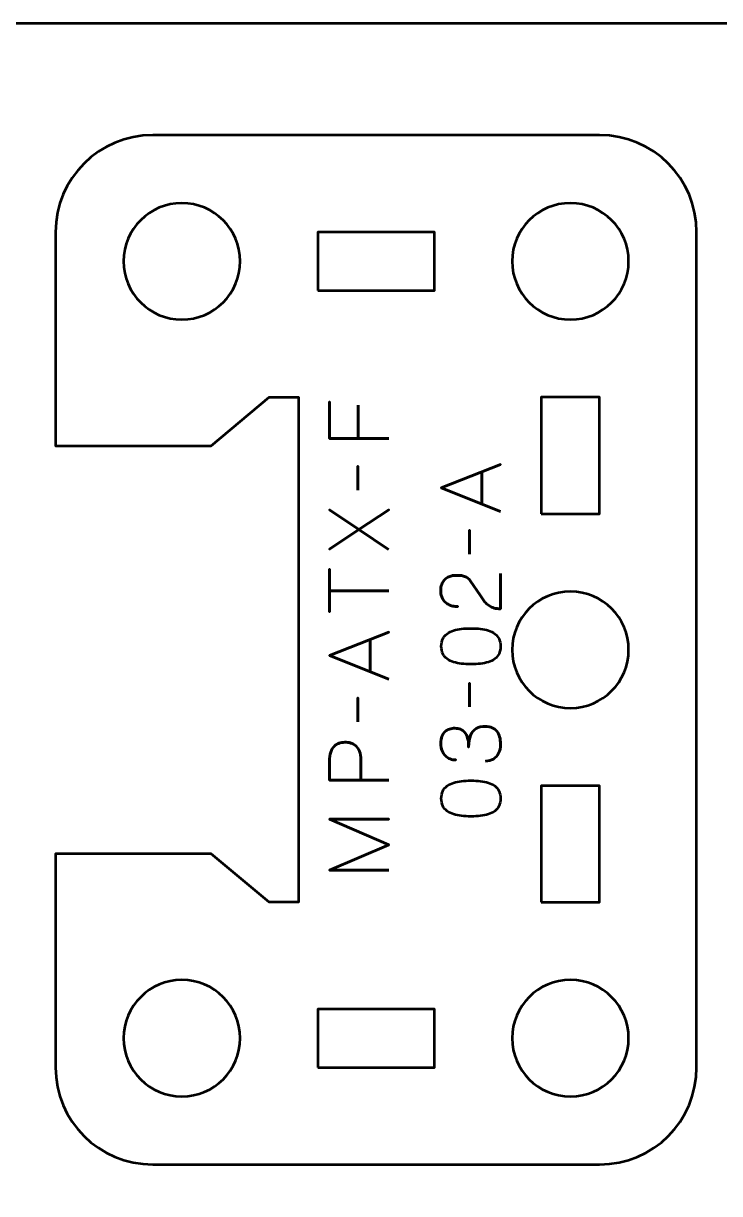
# Model space of a CAD drawing. Header units: centimetres. Extents: x -21 to 0, y -29.7 to 0.
# Drawn here: x -8.24 to -4.66, y -6.02 to 0 of the extents above; entities that cross this region are included whole.
import ezdxf

# ---------------------------------------------------------------- set-up
doc = ezdxf.new("R2010")
doc.units = ezdxf.units.CM
doc.header["$MEASUREMENT"] = 0
doc.layers.add('Layer 1', color=7, linetype='Continuous')

msp = doc.modelspace()

# ---------------------------------------------------------------- linework, layer by layer
at = {"layer": 'Layer 1', "color": 22, "lineweight": 53}
msp.add_open_spline([(-21, -29.19991), (-21, -29.19991), (-21, -0.49996), (-21, -0.49996), (-21, -0.49996), (-21, -0.22299), (-20.77691, 0), (-20.49991, 0), (-20.49991, 0), (-20.49991, 0), (-0.5001, 0), (-0.5001, 0), (-0.5001, 0), (-0.22296, 0), (0, -0.22299), (0, -0.49996), (0, -0.49996), (0, -0.49996), (0, -29.19991), (0, -29.19991), (0, -29.19991), (0, -29.47691), (-0.22296, -29.7), (-0.5001, -29.7), (-0.5001, -29.7), (-0.5001, -29.7), (-20.49991, -29.7), (-20.49991, -29.7), (-20.49991, -29.7), (-20.77691, -29.7), (-21, -29.47691), (-21, -29.19991)], degree=3, knots=[0, 0, 0, 0, 0.125, 0.125, 0.125, 0.125, 0.25, 0.25, 0.25, 0.25, 0.375, 0.375, 0.375, 0.375, 0.5, 0.5, 0.5, 0.5, 0.625, 0.625, 0.625, 0.625, 0.75, 0.75, 0.75, 0.75, 0.875, 0.875, 0.875, 0.875, 1, 1, 1, 1], dxfattribs=at)
at = {"layer": 'Layer 1', "color": 114, "lineweight": 53}
msp.add_open_spline([(-8.075, -5.37491), (-8.075, -5.37491), (-8.07501, -4.27497), (-8.07501, -4.27497), (-8.07501, -4.27497), (-8.07501, -4.27497), (-7.27501, -4.27498), (-7.27501, -4.27498), (-7.27501, -4.27498), (-7.27501, -4.27498), (-6.975, -4.52498), (-6.975, -4.52498), (-6.975, -4.52498), (-6.975, -4.52498), (-6.825, -4.52498), (-6.825, -4.52498), (-6.825, -4.52498), (-6.825, -4.52498), (-6.825, -4.27497), (-6.825, -4.27497), (-6.825, -4.27497), (-6.825, -4.27497), (-6.825, -2.17498), (-6.825, -2.17498), (-6.825, -2.17498), (-6.825, -2.17498), (-6.825, -1.92498), (-6.825, -1.92498), (-6.825, -1.92498), (-6.825, -1.92498), (-6.975, -1.92498), (-6.975, -1.92498), (-6.975, -1.92498), (-6.975, -1.92498), (-7.275, -2.17498), (-7.275, -2.17498), (-7.275, -2.17498), (-7.275, -2.17498), (-8.075, -2.17498), (-8.075, -2.17498), (-8.075, -2.17498), (-8.075, -2.17498), (-8.075, -1.07505), (-8.075, -1.07505), (-8.075, -1.07505), (-8.075, -0.79792), (-7.8519, -0.57496), (-7.5749, -0.57496), (-7.5749, -0.57496), (-7.5749, -0.57496), (-5.27498, -0.57496), (-5.27498, -0.57496), (-5.27498, -0.57496), (-4.99797, -0.57496), (-4.77502, -0.79792), (-4.77502, -1.07505), (-4.77502, -1.07505), (-4.77502, -1.07505), (-4.77502, -5.37491), (-4.77502, -5.37491), (-4.77502, -5.37491), (-4.77502, -5.65191), (-4.99797, -5.875), (-5.27498, -5.875), (-5.27498, -5.875), (-5.27498, -5.875), (-7.5749, -5.875), (-7.5749, -5.875), (-7.5749, -5.875), (-7.8519, -5.875), (-8.075, -5.65191), (-8.075, -5.37491)], degree=3, knots=[0, 0, 0, 0, 0.0555556, 0.0555556, 0.0555556, 0.0555556, 0.1111111, 0.1111111, 0.1111111, 0.1111111, 0.1666667, 0.1666667, 0.1666667, 0.1666667, 0.2222222, 0.2222222, 0.2222222, 0.2222222, 0.2777778, 0.2777778, 0.2777778, 0.2777778, 0.3333333, 0.3333333, 0.3333333, 0.3333333, 0.3888889, 0.3888889, 0.3888889, 0.3888889, 0.4444444, 0.4444444, 0.4444444, 0.4444444, 0.5, 0.5, 0.5, 0.5, 0.5555556, 0.5555556, 0.5555556, 0.5555556, 0.6111111, 0.6111111, 0.6111111, 0.6111111, 0.6666667, 0.6666667, 0.6666667, 0.6666667, 0.7222222, 0.7222222, 0.7222222, 0.7222222, 0.7777778, 0.7777778, 0.7777778, 0.7777778, 0.8333333, 0.8333333, 0.8333333, 0.8333333, 0.8888889, 0.8888889, 0.8888889, 0.8888889, 0.9444444, 0.9444444, 0.9444444, 0.9444444, 1, 1, 1, 1], dxfattribs=at)
at = {"layer": 'Layer 1', "lineweight": 53}
for points in [[(-7.42497, -0.92499), (-7.2592, -0.92499), (-7.12497, -1.05931), (-7.12497, -1.22498), (-7.12497, -1.22498), (-7.12497, -1.39061), (-7.2592, -1.52498), (-7.42497, -1.52498), (-7.42497, -1.52498), (-7.59063, -1.52498), (-7.72497, -1.39061), (-7.72497, -1.22498), (-7.72497, -1.22498), (-7.72497, -1.05931), (-7.59063, -0.92499), (-7.42497, -0.92499)], [(-5.42491, -0.92499), (-5.25928, -0.92499), (-5.1249, -1.05931), (-5.1249, -1.22498), (-5.1249, -1.22498), (-5.1249, -1.39061), (-5.25928, -1.52498), (-5.42491, -1.52498), (-5.42491, -1.52498), (-5.59068, -1.52498), (-5.72491, -1.39061), (-5.72491, -1.22498), (-5.72491, -1.22498), (-5.72491, -1.05931), (-5.59068, -0.92499), (-5.42491, -0.92499)], [(-6.72495, -1.37505), (-6.72495, -1.37505), (-6.72495, -1.07505), (-6.72495, -1.07505), (-6.72495, -1.07505), (-6.72495, -1.07505), (-6.12496, -1.07505), (-6.12496, -1.07505), (-6.12496, -1.07505), (-6.12496, -1.07505), (-6.12496, -1.37505), (-6.12496, -1.37505), (-6.12496, -1.37505), (-6.12496, -1.37505), (-6.72495, -1.37505), (-6.72495, -1.37505)], [(-5.57498, -2.525), (-5.57498, -2.525), (-5.57498, -1.925), (-5.57498, -1.925), (-5.57498, -1.925), (-5.57498, -1.925), (-5.27498, -1.925), (-5.27498, -1.925), (-5.27498, -1.925), (-5.27498, -1.925), (-5.27498, -2.525), (-5.27498, -2.525), (-5.27498, -2.525), (-5.27498, -2.525), (-5.57498, -2.525), (-5.57498, -2.525)], [(-5.42491, -2.92491), (-5.25928, -2.92491), (-5.1249, -3.05928), (-5.1249, -3.22491), (-5.1249, -3.22491), (-5.1249, -3.39068), (-5.25928, -3.52491), (-5.42491, -3.52491), (-5.42491, -3.52491), (-5.59068, -3.52491), (-5.72491, -3.39068), (-5.72491, -3.22491), (-5.72491, -3.22491), (-5.72491, -3.05928), (-5.59068, -2.92491), (-5.42491, -2.92491)], [(-5.57498, -4.52496), (-5.57498, -4.52496), (-5.57498, -3.92496), (-5.57498, -3.92496), (-5.57498, -3.92496), (-5.57498, -3.92496), (-5.27498, -3.92496), (-5.27498, -3.92496), (-5.27498, -3.92496), (-5.27498, -3.92496), (-5.27498, -4.52496), (-5.27498, -4.52496), (-5.27498, -4.52496), (-5.27498, -4.52496), (-5.57498, -4.52496), (-5.57498, -4.52496)], [(-7.42497, -4.92497), (-7.2592, -4.92497), (-7.12497, -5.0592), (-7.12497, -5.22498), (-7.12497, -5.22498), (-7.12497, -5.39064), (-7.2592, -5.52498), (-7.42497, -5.52498), (-7.42497, -5.52498), (-7.59063, -5.52498), (-7.72497, -5.39064), (-7.72497, -5.22498), (-7.72497, -5.22498), (-7.72497, -5.0592), (-7.59063, -4.92497), (-7.42497, -4.92497)], [(-5.42491, -4.92497), (-5.25928, -4.92497), (-5.1249, -5.0592), (-5.1249, -5.22498), (-5.1249, -5.22498), (-5.1249, -5.39064), (-5.25928, -5.52498), (-5.42491, -5.52498), (-5.42491, -5.52498), (-5.59068, -5.52498), (-5.72491, -5.39064), (-5.72491, -5.22498), (-5.72491, -5.22498), (-5.72491, -5.0592), (-5.59068, -4.92497), (-5.42491, -4.92497)], [(-6.72495, -5.37491), (-6.72495, -5.37491), (-6.72495, -5.0749), (-6.72495, -5.0749), (-6.72495, -5.0749), (-6.72495, -5.0749), (-6.12496, -5.0749), (-6.12496, -5.0749), (-6.12496, -5.0749), (-6.12496, -5.0749), (-6.12496, -5.37491), (-6.12496, -5.37491), (-6.12496, -5.37491), (-6.12496, -5.37491), (-6.72495, -5.37491), (-6.72495, -5.37491)]]:
    msp.add_open_spline(points, degree=3, knots=[0, 0, 0, 0, 0.25, 0.25, 0.25, 0.25, 0.5, 0.5, 0.5, 0.5, 0.75, 0.75, 0.75, 0.75, 1, 1, 1, 1], dxfattribs=at)
at = {"layer": 'Layer 1', "color": 30, "lineweight": 53}
for points, knots in [([(-6.35995, -2.13681), (-6.35995, -2.13681), (-6.66517, -2.13681), (-6.66517, -2.13681), (-6.66517, -2.13681), (-6.66517, -2.13681), (-6.66517, -1.94758), (-6.66517, -1.94758), (-6.66517, -1.94758), (-6.66517, -1.94758), (-6.66517, -2.13681), (-6.66517, -2.13681), (-6.66517, -2.13681), (-6.66517, -2.13681), (-6.35995, -2.13681), (-6.35995, -2.13681)], [0, 0, 0, 0, 0.25, 0.25, 0.25, 0.25, 0.5, 0.5, 0.5, 0.5, 0.75, 0.75, 0.75, 0.75, 1, 1, 1, 1]), ([(-6.51701, -1.96494), (-6.51701, -1.96494), (-6.51701, -2.13681), (-6.51701, -2.13681), (-6.51701, -2.13681), (-6.51701, -2.13681), (-6.51701, -1.96494), (-6.51701, -1.96494)], [0, 0, 0, 0, 0.5, 0.5, 0.5, 0.5, 1, 1, 1, 1]), ([(-6.51955, -2.40266), (-6.51955, -2.40266), (-6.51955, -2.27947), (-6.51955, -2.27947), (-6.51955, -2.27947), (-6.51955, -2.27947), (-6.51955, -2.40266), (-6.51955, -2.40266)], [0, 0, 0, 0, 0.5, 0.5, 0.5, 0.5, 1, 1, 1, 1]), ([(-5.78464, -2.51293), (-5.78464, -2.51293), (-6.08986, -2.39186), (-6.08986, -2.39186), (-6.08986, -2.39186), (-6.08986, -2.39186), (-5.78464, -2.27036), (-5.78464, -2.27036), (-5.78464, -2.27036), (-5.78464, -2.27036), (-6.08986, -2.39186), (-6.08986, -2.39186), (-6.08986, -2.39186), (-6.08986, -2.39186), (-5.78464, -2.51293), (-5.78464, -2.51293)], [0, 0, 0, 0, 0.25, 0.25, 0.25, 0.25, 0.5, 0.5, 0.5, 0.5, 0.75, 0.75, 0.75, 0.75, 1, 1, 1, 1]), ([(-5.88074, -2.47483), (-5.88074, -2.47483), (-5.88074, -2.30889), (-5.88074, -2.30889), (-5.88074, -2.30889), (-5.88074, -2.30889), (-5.88074, -2.47483), (-5.88074, -2.47483)], [0, 0, 0, 0, 0.5, 0.5, 0.5, 0.5, 1, 1, 1, 1]), ([(-6.36207, -2.7083), (-6.36207, -2.7083), (-6.51362, -2.60585), (-6.51362, -2.60585), (-6.51362, -2.60585), (-6.51362, -2.60585), (-6.66517, -2.70661), (-6.66517, -2.70661), (-6.66517, -2.70661), (-6.66517, -2.70661), (-6.51362, -2.60585), (-6.51362, -2.60585), (-6.51362, -2.60585), (-6.51362, -2.60585), (-6.66517, -2.50383), (-6.66517, -2.50383), (-6.66517, -2.50383), (-6.66517, -2.50383), (-6.51362, -2.60585), (-6.51362, -2.60585), (-6.51362, -2.60585), (-6.51362, -2.60585), (-6.35995, -2.50383), (-6.35995, -2.50383), (-6.35995, -2.50383), (-6.35995, -2.50383), (-6.51362, -2.60585), (-6.51362, -2.60585), (-6.51362, -2.60585), (-6.51362, -2.60585), (-6.36207, -2.7083), (-6.36207, -2.7083)], [0, 0, 0, 0, 0.125, 0.125, 0.125, 0.125, 0.25, 0.25, 0.25, 0.25, 0.375, 0.375, 0.375, 0.375, 0.5, 0.5, 0.5, 0.5, 0.625, 0.625, 0.625, 0.625, 0.75, 0.75, 0.75, 0.75, 0.875, 0.875, 0.875, 0.875, 1, 1, 1, 1]), ([(-5.94424, -2.73306), (-5.94424, -2.73306), (-5.94424, -2.60987), (-5.94424, -2.60987), (-5.94424, -2.60987), (-5.94424, -2.60987), (-5.94424, -2.73306), (-5.94424, -2.73306)], [0, 0, 0, 0, 0.5, 0.5, 0.5, 0.5, 1, 1, 1, 1]), ([(-6.35995, -2.92081), (-6.35995, -2.92081), (-6.66517, -2.92081), (-6.66517, -2.92081), (-6.66517, -2.92081), (-6.66517, -2.92081), (-6.66517, -3.03045), (-6.66517, -3.03045), (-6.66517, -3.03045), (-6.66517, -3.03045), (-6.66517, -2.81032), (-6.66517, -2.81032), (-6.66517, -2.81032), (-6.66517, -2.81032), (-6.66517, -2.92081), (-6.66517, -2.92081), (-6.66517, -2.92081), (-6.66517, -2.92081), (-6.35995, -2.92081), (-6.35995, -2.92081)], [0, 0, 0, 0, 0.2, 0.2, 0.2, 0.2, 0.4, 0.4, 0.4, 0.4, 0.6, 0.6, 0.6, 0.6, 0.8, 0.8, 0.8, 0.8, 1, 1, 1, 1]), ([(-5.78464, -2.83296), (-5.78464, -2.83296), (-5.78464, -3.01457), (-5.78464, -3.01457), (-5.78464, -3.01457), (-5.79692, -3.01422), (-5.80778, -3.01267), (-5.8171, -3.01005), (-5.8171, -3.01005), (-5.82641, -3.00737), (-5.83459, -3.00378), (-5.84165, -2.99933), (-5.84165, -2.99933), (-5.8487, -2.99481), (-5.85498, -2.98966), (-5.86049, -2.98381), (-5.86049, -2.98381), (-5.86606, -2.97795), (-5.87114, -2.97167), (-5.87594, -2.9649), (-5.87594, -2.9649), (-5.88067, -2.95813), (-5.88539, -2.95114), (-5.89005, -2.94387), (-5.89005, -2.94387), (-5.89005, -2.94387), (-5.93831, -2.87148), (-5.93831, -2.87148), (-5.93831, -2.87148), (-5.94353, -2.86408), (-5.94917, -2.85829), (-5.95538, -2.8542), (-5.95538, -2.8542), (-5.96152, -2.85004), (-5.96801, -2.84714), (-5.97479, -2.84538), (-5.97479, -2.84538), (-5.98163, -2.84369), (-5.98854, -2.84263), (-5.99567, -2.84228), (-5.99567, -2.84228), (-6.0028, -2.84192), (-6.00992, -2.84178), (-6.01705, -2.84185), (-6.01705, -2.84185), (-6.0229, -2.84185), (-6.02918, -2.84263), (-6.03596, -2.84418), (-6.03596, -2.84418), (-6.04266, -2.8458), (-6.04936, -2.84834), (-6.05599, -2.85194), (-6.05599, -2.85194), (-6.06263, -2.85554), (-6.06869, -2.86034), (-6.0742, -2.86633), (-6.0742, -2.86633), (-6.07963, -2.87233), (-6.084, -2.87974), (-6.08732, -2.88856), (-6.08732, -2.88856), (-6.09064, -2.89738), (-6.09233, -2.90775), (-6.0924, -2.91974), (-6.0924, -2.91974), (-6.09233, -2.93181), (-6.09064, -2.94246), (-6.08739, -2.95164), (-6.08739, -2.95164), (-6.08415, -2.96081), (-6.07963, -2.96864), (-6.07392, -2.97513), (-6.07392, -2.97513), (-6.0682, -2.98162), (-6.06157, -2.98684), (-6.05416, -2.99093), (-6.05416, -2.99093), (-6.04675, -2.99503), (-6.03885, -2.99799), (-6.03052, -2.99989), (-6.03052, -2.99989), (-6.0222, -3.0018), (-6.01373, -3.00272), (-6.00519, -3.00272), (-6.00519, -3.00272), (-6.01373, -3.00272), (-6.0222, -3.0018), (-6.03052, -2.99989), (-6.03052, -2.99989), (-6.03885, -2.99799), (-6.04675, -2.99503), (-6.05416, -2.99093), (-6.05416, -2.99093), (-6.06157, -2.98684), (-6.0682, -2.98162), (-6.07392, -2.97513), (-6.07392, -2.97513), (-6.07963, -2.96864), (-6.08415, -2.96081), (-6.08739, -2.95164), (-6.08739, -2.95164), (-6.09064, -2.94246), (-6.09233, -2.93181), (-6.0924, -2.91974), (-6.0924, -2.91974), (-6.09233, -2.90775), (-6.09064, -2.89738), (-6.08732, -2.88856), (-6.08732, -2.88856), (-6.084, -2.87974), (-6.07963, -2.87233), (-6.0742, -2.86633), (-6.0742, -2.86633), (-6.06869, -2.86034), (-6.06263, -2.85554), (-6.05599, -2.85194), (-6.05599, -2.85194), (-6.04936, -2.84834), (-6.04266, -2.8458), (-6.03596, -2.84418), (-6.03596, -2.84418), (-6.02918, -2.84263), (-6.0229, -2.84185), (-6.01705, -2.84185), (-6.01705, -2.84185), (-6.00992, -2.84178), (-6.0028, -2.84192), (-5.99567, -2.84228), (-5.99567, -2.84228), (-5.98854, -2.84263), (-5.98163, -2.84369), (-5.97479, -2.84538), (-5.97479, -2.84538), (-5.96801, -2.84714), (-5.96152, -2.85004), (-5.95538, -2.8542), (-5.95538, -2.8542), (-5.94917, -2.85829), (-5.94353, -2.86408), (-5.93831, -2.87148), (-5.93831, -2.87148), (-5.93831, -2.87148), (-5.89005, -2.94387), (-5.89005, -2.94387), (-5.89005, -2.94387), (-5.88539, -2.95114), (-5.88067, -2.95813), (-5.87594, -2.9649), (-5.87594, -2.9649), (-5.87114, -2.97167), (-5.86606, -2.97795), (-5.86049, -2.98381), (-5.86049, -2.98381), (-5.85498, -2.98966), (-5.8487, -2.99481), (-5.84165, -2.99933), (-5.84165, -2.99933), (-5.83459, -3.00378), (-5.82641, -3.00737), (-5.8171, -3.01005), (-5.8171, -3.01005), (-5.80778, -3.01267), (-5.79692, -3.01422), (-5.78464, -3.01457), (-5.78464, -3.01457), (-5.78464, -3.01457), (-5.78464, -2.83296), (-5.78464, -2.83296)], [0, 0, 0, 0, 0.0238095, 0.0238095, 0.0238095, 0.0238095, 0.047619, 0.047619, 0.047619, 0.047619, 0.0714286, 0.0714286, 0.0714286, 0.0714286, 0.0952381, 0.0952381, 0.0952381, 0.0952381, 0.1190476, 0.1190476, 0.1190476, 0.1190476, 0.1428571, 0.1428571, 0.1428571, 0.1428571, 0.1666667, 0.1666667, 0.1666667, 0.1666667, 0.1904762, 0.1904762, 0.1904762, 0.1904762, 0.2142857, 0.2142857, 0.2142857, 0.2142857, 0.2380952, 0.2380952, 0.2380952, 0.2380952, 0.2619048, 0.2619048, 0.2619048, 0.2619048, 0.2857143, 0.2857143, 0.2857143, 0.2857143, 0.3095238, 0.3095238, 0.3095238, 0.3095238, 0.3333333, 0.3333333, 0.3333333, 0.3333333, 0.3571429, 0.3571429, 0.3571429, 0.3571429, 0.3809524, 0.3809524, 0.3809524, 0.3809524, 0.4047619, 0.4047619, 0.4047619, 0.4047619, 0.4285714, 0.4285714, 0.4285714, 0.4285714, 0.452381, 0.452381, 0.452381, 0.452381, 0.4761905, 0.4761905, 0.4761905, 0.4761905, 0.5, 0.5, 0.5, 0.5, 0.5238095, 0.5238095, 0.5238095, 0.5238095, 0.547619, 0.547619, 0.547619, 0.547619, 0.5714286, 0.5714286, 0.5714286, 0.5714286, 0.5952381, 0.5952381, 0.5952381, 0.5952381, 0.6190476, 0.6190476, 0.6190476, 0.6190476, 0.6428571, 0.6428571, 0.6428571, 0.6428571, 0.6666667, 0.6666667, 0.6666667, 0.6666667, 0.6904762, 0.6904762, 0.6904762, 0.6904762, 0.7142857, 0.7142857, 0.7142857, 0.7142857, 0.7380952, 0.7380952, 0.7380952, 0.7380952, 0.7619048, 0.7619048, 0.7619048, 0.7619048, 0.7857143, 0.7857143, 0.7857143, 0.7857143, 0.8095238, 0.8095238, 0.8095238, 0.8095238, 0.8333333, 0.8333333, 0.8333333, 0.8333333, 0.8571429, 0.8571429, 0.8571429, 0.8571429, 0.8809524, 0.8809524, 0.8809524, 0.8809524, 0.9047619, 0.9047619, 0.9047619, 0.9047619, 0.9285714, 0.9285714, 0.9285714, 0.9285714, 0.952381, 0.952381, 0.952381, 0.952381, 0.9761905, 0.9761905, 0.9761905, 0.9761905, 1, 1, 1, 1]), ([(-5.78464, -3.20718), (-5.78471, -3.19237), (-5.78732, -3.1796), (-5.7924, -3.16894), (-5.7924, -3.16894), (-5.79748, -3.15836), (-5.80475, -3.14954), (-5.81399, -3.14249), (-5.81399, -3.14249), (-5.8233, -3.1355), (-5.83431, -3.13), (-5.84701, -3.12591), (-5.84701, -3.12591), (-5.85971, -3.12188), (-5.87361, -3.11899), (-5.88885, -3.11737), (-5.88885, -3.11737), (-5.90409, -3.11567), (-5.92011, -3.11483), (-5.93704, -3.1149), (-5.93704, -3.1149), (-5.9539, -3.11483), (-5.96992, -3.11567), (-5.98509, -3.11737), (-5.98509, -3.11737), (-6.00026, -3.11899), (-6.01423, -3.12188), (-6.02693, -3.12591), (-6.02693, -3.12591), (-6.03956, -3.13), (-6.05056, -3.1355), (-6.05995, -3.14249), (-6.05995, -3.14249), (-6.06926, -3.14954), (-6.07653, -3.15836), (-6.08161, -3.16894), (-6.08161, -3.16894), (-6.08676, -3.1796), (-6.08937, -3.19237), (-6.08944, -3.20718), (-6.08944, -3.20718), (-6.08937, -3.222), (-6.08676, -3.23477), (-6.08161, -3.24543), (-6.08161, -3.24543), (-6.07653, -3.25601), (-6.06926, -3.26483), (-6.05995, -3.27188), (-6.05995, -3.27188), (-6.05056, -3.27887), (-6.03956, -3.28437), (-6.02693, -3.28846), (-6.02693, -3.28846), (-6.01423, -3.29249), (-6.00026, -3.29538), (-5.98509, -3.297), (-5.98509, -3.297), (-5.96992, -3.29869), (-5.9539, -3.29954), (-5.93704, -3.29947), (-5.93704, -3.29947), (-5.92011, -3.29954), (-5.90409, -3.29869), (-5.88885, -3.297), (-5.88885, -3.297), (-5.87361, -3.29538), (-5.85971, -3.29249), (-5.84701, -3.28846), (-5.84701, -3.28846), (-5.83431, -3.28437), (-5.8233, -3.27887), (-5.81399, -3.27188), (-5.81399, -3.27188), (-5.80475, -3.26483), (-5.79748, -3.25601), (-5.7924, -3.24543), (-5.7924, -3.24543), (-5.78732, -3.23477), (-5.78471, -3.222), (-5.78464, -3.20718)], [0, 0, 0, 0, 0.05, 0.05, 0.05, 0.05, 0.1, 0.1, 0.1, 0.1, 0.15, 0.15, 0.15, 0.15, 0.2, 0.2, 0.2, 0.2, 0.25, 0.25, 0.25, 0.25, 0.3, 0.3, 0.3, 0.3, 0.35, 0.35, 0.35, 0.35, 0.4, 0.4, 0.4, 0.4, 0.45, 0.45, 0.45, 0.45, 0.5, 0.5, 0.5, 0.5, 0.55, 0.55, 0.55, 0.55, 0.6, 0.6, 0.6, 0.6, 0.65, 0.65, 0.65, 0.65, 0.7, 0.7, 0.7, 0.7, 0.75, 0.75, 0.75, 0.75, 0.8, 0.8, 0.8, 0.8, 0.85, 0.85, 0.85, 0.85, 0.9, 0.9, 0.9, 0.9, 0.95, 0.95, 0.95, 0.95, 1, 1, 1, 1]), ([(-5.78464, -3.20718), (-5.78471, -3.19237), (-5.78732, -3.1796), (-5.7924, -3.16894), (-5.7924, -3.16894), (-5.79748, -3.15836), (-5.80475, -3.14954), (-5.81399, -3.14249), (-5.81399, -3.14249), (-5.8233, -3.1355), (-5.83431, -3.13), (-5.84701, -3.12591), (-5.84701, -3.12591), (-5.85971, -3.12188), (-5.87361, -3.11899), (-5.88885, -3.11737), (-5.88885, -3.11737), (-5.90409, -3.11567), (-5.92011, -3.11483), (-5.93704, -3.1149), (-5.93704, -3.1149), (-5.9539, -3.11483), (-5.96992, -3.11567), (-5.98509, -3.11737), (-5.98509, -3.11737), (-6.00026, -3.11899), (-6.01423, -3.12188), (-6.02693, -3.12591), (-6.02693, -3.12591), (-6.03956, -3.13), (-6.05056, -3.1355), (-6.05995, -3.14249), (-6.05995, -3.14249), (-6.06926, -3.14954), (-6.07653, -3.15836), (-6.08161, -3.16894), (-6.08161, -3.16894), (-6.08676, -3.1796), (-6.08937, -3.19237), (-6.08944, -3.20718), (-6.08944, -3.20718), (-6.08937, -3.222), (-6.08676, -3.23477), (-6.08161, -3.24543), (-6.08161, -3.24543), (-6.07653, -3.25601), (-6.06926, -3.26483), (-6.05995, -3.27188), (-6.05995, -3.27188), (-6.05056, -3.27887), (-6.03956, -3.28437), (-6.02693, -3.28846), (-6.02693, -3.28846), (-6.01423, -3.29249), (-6.00026, -3.29538), (-5.98509, -3.297), (-5.98509, -3.297), (-5.96992, -3.29869), (-5.9539, -3.29954), (-5.93704, -3.29947), (-5.93704, -3.29947), (-5.92011, -3.29954), (-5.90409, -3.29869), (-5.88885, -3.297), (-5.88885, -3.297), (-5.87361, -3.29538), (-5.85971, -3.29249), (-5.84701, -3.28846), (-5.84701, -3.28846), (-5.83431, -3.28437), (-5.8233, -3.27887), (-5.81399, -3.27188), (-5.81399, -3.27188), (-5.80475, -3.26483), (-5.79748, -3.25601), (-5.7924, -3.24543), (-5.7924, -3.24543), (-5.78732, -3.23477), (-5.78471, -3.222), (-5.78464, -3.20718)], [0, 0, 0, 0, 0.05, 0.05, 0.05, 0.05, 0.1, 0.1, 0.1, 0.1, 0.15, 0.15, 0.15, 0.15, 0.2, 0.2, 0.2, 0.2, 0.25, 0.25, 0.25, 0.25, 0.3, 0.3, 0.3, 0.3, 0.35, 0.35, 0.35, 0.35, 0.4, 0.4, 0.4, 0.4, 0.45, 0.45, 0.45, 0.45, 0.5, 0.5, 0.5, 0.5, 0.55, 0.55, 0.55, 0.55, 0.6, 0.6, 0.6, 0.6, 0.65, 0.65, 0.65, 0.65, 0.7, 0.7, 0.7, 0.7, 0.75, 0.75, 0.75, 0.75, 0.8, 0.8, 0.8, 0.8, 0.85, 0.85, 0.85, 0.85, 0.9, 0.9, 0.9, 0.9, 0.95, 0.95, 0.95, 0.95, 1, 1, 1, 1]), ([(-6.35995, -3.37631), (-6.35995, -3.37631), (-6.66517, -3.25524), (-6.66517, -3.25524), (-6.66517, -3.25524), (-6.66517, -3.25524), (-6.35995, -3.13374), (-6.35995, -3.13374), (-6.35995, -3.13374), (-6.35995, -3.13374), (-6.66517, -3.25524), (-6.66517, -3.25524), (-6.66517, -3.25524), (-6.66517, -3.25524), (-6.35995, -3.37631), (-6.35995, -3.37631)], [0, 0, 0, 0, 0.25, 0.25, 0.25, 0.25, 0.5, 0.5, 0.5, 0.5, 0.75, 0.75, 0.75, 0.75, 1, 1, 1, 1]), ([(-6.45605, -3.33821), (-6.45605, -3.33821), (-6.45605, -3.17227), (-6.45605, -3.17227), (-6.45605, -3.17227), (-6.45605, -3.17227), (-6.45605, -3.33821), (-6.45605, -3.33821)], [0, 0, 0, 0, 0.5, 0.5, 0.5, 0.5, 1, 1, 1, 1]), ([(-5.94424, -3.5196), (-5.94424, -3.5196), (-5.94424, -3.39641), (-5.94424, -3.39641), (-5.94424, -3.39641), (-5.94424, -3.39641), (-5.94424, -3.5196), (-5.94424, -3.5196)], [0, 0, 0, 0, 0.5, 0.5, 0.5, 0.5, 1, 1, 1, 1]), ([(-6.51955, -3.59644), (-6.51955, -3.59644), (-6.51955, -3.47325), (-6.51955, -3.47325), (-6.51955, -3.47325), (-6.51955, -3.47325), (-6.51955, -3.59644), (-6.51955, -3.59644)], [0, 0, 0, 0, 0.5, 0.5, 0.5, 0.5, 1, 1, 1, 1]), ([(-5.86126, -3.79815), (-5.84602, -3.79808), (-5.83276, -3.79455), (-5.82126, -3.78757), (-5.82126, -3.78757), (-5.80983, -3.78058), (-5.80087, -3.77063), (-5.79445, -3.75765), (-5.79445, -3.75765), (-5.78803, -3.74467), (-5.78478, -3.72908), (-5.78464, -3.71094), (-5.78464, -3.71094), (-5.78464, -3.69733), (-5.78605, -3.68498), (-5.78901, -3.67376), (-5.78901, -3.67376), (-5.79198, -3.66261), (-5.79656, -3.65302), (-5.80284, -3.6449), (-5.80284, -3.6449), (-5.80912, -3.63679), (-5.81724, -3.63058), (-5.82711, -3.62614), (-5.82711, -3.62614), (-5.83706, -3.62176), (-5.84899, -3.61958), (-5.86296, -3.61951), (-5.86296, -3.61951), (-5.88158, -3.61943), (-5.89732, -3.62324), (-5.91009, -3.63079), (-5.91009, -3.63079), (-5.92286, -3.63834), (-5.93245, -3.65006), (-5.93901, -3.66579), (-5.93901, -3.66579), (-5.94558, -3.68152), (-5.94889, -3.7017), (-5.94889, -3.72618), (-5.94889, -3.72618), (-5.94882, -3.70791), (-5.95051, -3.6926), (-5.95397, -3.68011), (-5.95397, -3.68011), (-5.95743, -3.66769), (-5.9623, -3.65775), (-5.96865, -3.65027), (-5.96865, -3.65027), (-5.97493, -3.64279), (-5.98241, -3.63736), (-5.99101, -3.63411), (-5.99101, -3.63411), (-5.99955, -3.63079), (-6.00893, -3.62917), (-6.01916, -3.62924), (-6.01916, -3.62924), (-6.0294, -3.62917), (-6.03885, -3.63058), (-6.0476, -3.6334), (-6.0476, -3.6334), (-6.05635, -3.63616), (-6.06404, -3.64067), (-6.0706, -3.64681), (-6.0706, -3.64681), (-6.07716, -3.65295), (-6.08231, -3.66106), (-6.08598, -3.67101), (-6.08598, -3.67101), (-6.08965, -3.68103), (-6.09148, -3.69324), (-6.09155, -3.70756), (-6.09155, -3.70756), (-6.09148, -3.72181), (-6.08937, -3.7343), (-6.08527, -3.74488), (-6.08527, -3.74488), (-6.08118, -3.75554), (-6.07561, -3.76428), (-6.06848, -3.77134), (-6.06848, -3.77134), (-6.06136, -3.77832), (-6.05324, -3.78355), (-6.04407, -3.787), (-6.04407, -3.787), (-6.0349, -3.79053), (-6.02516, -3.79222), (-6.01493, -3.79222), (-6.01493, -3.79222), (-6.02516, -3.79222), (-6.0349, -3.79053), (-6.04407, -3.787), (-6.04407, -3.787), (-6.05324, -3.78355), (-6.06136, -3.77832), (-6.06848, -3.77134), (-6.06848, -3.77134), (-6.07561, -3.76428), (-6.08118, -3.75554), (-6.08527, -3.74488), (-6.08527, -3.74488), (-6.08937, -3.7343), (-6.09148, -3.72181), (-6.09155, -3.70756), (-6.09155, -3.70756), (-6.09148, -3.69324), (-6.08965, -3.68103), (-6.08598, -3.67101), (-6.08598, -3.67101), (-6.08231, -3.66106), (-6.07716, -3.65295), (-6.0706, -3.64681), (-6.0706, -3.64681), (-6.06404, -3.64067), (-6.05635, -3.63616), (-6.0476, -3.6334), (-6.0476, -3.6334), (-6.03885, -3.63058), (-6.0294, -3.62917), (-6.01916, -3.62924), (-6.01916, -3.62924), (-6.00893, -3.62917), (-5.99955, -3.63079), (-5.99101, -3.63411), (-5.99101, -3.63411), (-5.98241, -3.63736), (-5.97493, -3.64279), (-5.96865, -3.65027), (-5.96865, -3.65027), (-5.9623, -3.65775), (-5.95743, -3.66769), (-5.95397, -3.68011), (-5.95397, -3.68011), (-5.95051, -3.6926), (-5.94882, -3.70791), (-5.94889, -3.72618), (-5.94889, -3.72618), (-5.94889, -3.7017), (-5.94558, -3.68152), (-5.93901, -3.66579), (-5.93901, -3.66579), (-5.93245, -3.65006), (-5.92286, -3.63834), (-5.91009, -3.63079), (-5.91009, -3.63079), (-5.89732, -3.62324), (-5.88158, -3.61943), (-5.86296, -3.61951), (-5.86296, -3.61951), (-5.84899, -3.61958), (-5.83706, -3.62176), (-5.82711, -3.62614), (-5.82711, -3.62614), (-5.81724, -3.63058), (-5.80912, -3.63679), (-5.80284, -3.6449), (-5.80284, -3.6449), (-5.79656, -3.65302), (-5.79198, -3.66261), (-5.78901, -3.67376), (-5.78901, -3.67376), (-5.78605, -3.68498), (-5.78464, -3.69733), (-5.78464, -3.71094), (-5.78464, -3.71094), (-5.78478, -3.72908), (-5.78803, -3.74467), (-5.79445, -3.75765), (-5.79445, -3.75765), (-5.80087, -3.77063), (-5.80983, -3.78058), (-5.82126, -3.78757), (-5.82126, -3.78757), (-5.83276, -3.79455), (-5.84602, -3.79808), (-5.86126, -3.79815)], [0, 0, 0, 0, 0.0227273, 0.0227273, 0.0227273, 0.0227273, 0.0454545, 0.0454545, 0.0454545, 0.0454545, 0.0681818, 0.0681818, 0.0681818, 0.0681818, 0.0909091, 0.0909091, 0.0909091, 0.0909091, 0.1136364, 0.1136364, 0.1136364, 0.1136364, 0.1363636, 0.1363636, 0.1363636, 0.1363636, 0.1590909, 0.1590909, 0.1590909, 0.1590909, 0.1818182, 0.1818182, 0.1818182, 0.1818182, 0.2045455, 0.2045455, 0.2045455, 0.2045455, 0.2272727, 0.2272727, 0.2272727, 0.2272727, 0.25, 0.25, 0.25, 0.25, 0.2727273, 0.2727273, 0.2727273, 0.2727273, 0.2954545, 0.2954545, 0.2954545, 0.2954545, 0.3181818, 0.3181818, 0.3181818, 0.3181818, 0.3409091, 0.3409091, 0.3409091, 0.3409091, 0.3636364, 0.3636364, 0.3636364, 0.3636364, 0.3863636, 0.3863636, 0.3863636, 0.3863636, 0.4090909, 0.4090909, 0.4090909, 0.4090909, 0.4318182, 0.4318182, 0.4318182, 0.4318182, 0.4545455, 0.4545455, 0.4545455, 0.4545455, 0.4772727, 0.4772727, 0.4772727, 0.4772727, 0.5, 0.5, 0.5, 0.5, 0.5227273, 0.5227273, 0.5227273, 0.5227273, 0.5454545, 0.5454545, 0.5454545, 0.5454545, 0.5681818, 0.5681818, 0.5681818, 0.5681818, 0.5909091, 0.5909091, 0.5909091, 0.5909091, 0.6136364, 0.6136364, 0.6136364, 0.6136364, 0.6363636, 0.6363636, 0.6363636, 0.6363636, 0.6590909, 0.6590909, 0.6590909, 0.6590909, 0.6818182, 0.6818182, 0.6818182, 0.6818182, 0.7045455, 0.7045455, 0.7045455, 0.7045455, 0.7272727, 0.7272727, 0.7272727, 0.7272727, 0.75, 0.75, 0.75, 0.75, 0.7727273, 0.7727273, 0.7727273, 0.7727273, 0.7954545, 0.7954545, 0.7954545, 0.7954545, 0.8181818, 0.8181818, 0.8181818, 0.8181818, 0.8409091, 0.8409091, 0.8409091, 0.8409091, 0.8636364, 0.8636364, 0.8636364, 0.8636364, 0.8863636, 0.8863636, 0.8863636, 0.8863636, 0.9090909, 0.9090909, 0.9090909, 0.9090909, 0.9318182, 0.9318182, 0.9318182, 0.9318182, 0.9545455, 0.9545455, 0.9545455, 0.9545455, 0.9772727, 0.9772727, 0.9772727, 0.9772727, 1, 1, 1, 1]), ([(-6.35995, -3.897), (-6.35995, -3.897), (-6.66517, -3.897), (-6.66517, -3.897), (-6.66517, -3.897), (-6.66517, -3.897), (-6.66517, -3.79963), (-6.66517, -3.79963), (-6.66517, -3.79963), (-6.6651, -3.78016), (-6.66291, -3.76415), (-6.65868, -3.75152), (-6.65868, -3.75152), (-6.65452, -3.73896), (-6.64873, -3.72908), (-6.64139, -3.72195), (-6.64139, -3.72195), (-6.63413, -3.71483), (-6.6258, -3.70975), (-6.61642, -3.70664), (-6.61642, -3.70664), (-6.60703, -3.70361), (-6.59723, -3.70185), (-6.58685, -3.70142), (-6.58685, -3.70142), (-6.57648, -3.70093), (-6.56632, -3.70213), (-6.55645, -3.70495), (-6.55645, -3.70495), (-6.54657, -3.70784), (-6.53761, -3.71271), (-6.52956, -3.7197), (-6.52956, -3.7197), (-6.52152, -3.72661), (-6.5151, -3.73599), (-6.51037, -3.74778), (-6.51037, -3.74778), (-6.50558, -3.75956), (-6.50318, -3.77416), (-6.50304, -3.79159), (-6.50304, -3.79159), (-6.50304, -3.79159), (-6.50304, -3.897), (-6.50304, -3.897), (-6.50304, -3.897), (-6.50304, -3.897), (-6.50304, -3.79159), (-6.50304, -3.79159), (-6.50304, -3.79159), (-6.50318, -3.77452), (-6.50558, -3.76005), (-6.51037, -3.74834), (-6.51037, -3.74834), (-6.5151, -3.73656), (-6.52152, -3.72717), (-6.52956, -3.72012), (-6.52956, -3.72012), (-6.53761, -3.71313), (-6.54657, -3.70812), (-6.55645, -3.70516), (-6.55645, -3.70516), (-6.56632, -3.7022), (-6.57648, -3.70093), (-6.58685, -3.70142), (-6.58685, -3.70142), (-6.59723, -3.70185), (-6.60703, -3.70361), (-6.61642, -3.70678), (-6.61642, -3.70678), (-6.6258, -3.70989), (-6.63413, -3.71511), (-6.64139, -3.72224), (-6.64139, -3.72224), (-6.64873, -3.72943), (-6.65452, -3.73931), (-6.65868, -3.75187), (-6.65868, -3.75187), (-6.66291, -3.7645), (-6.6651, -3.78037), (-6.66517, -3.79963), (-6.66517, -3.79963), (-6.66517, -3.79963), (-6.66517, -3.897), (-6.66517, -3.897), (-6.66517, -3.897), (-6.66517, -3.897), (-6.35995, -3.897), (-6.35995, -3.897)], [0, 0, 0, 0, 0.0454545, 0.0454545, 0.0454545, 0.0454545, 0.0909091, 0.0909091, 0.0909091, 0.0909091, 0.1363636, 0.1363636, 0.1363636, 0.1363636, 0.1818182, 0.1818182, 0.1818182, 0.1818182, 0.2272727, 0.2272727, 0.2272727, 0.2272727, 0.2727273, 0.2727273, 0.2727273, 0.2727273, 0.3181818, 0.3181818, 0.3181818, 0.3181818, 0.3636364, 0.3636364, 0.3636364, 0.3636364, 0.4090909, 0.4090909, 0.4090909, 0.4090909, 0.4545455, 0.4545455, 0.4545455, 0.4545455, 0.5, 0.5, 0.5, 0.5, 0.5454545, 0.5454545, 0.5454545, 0.5454545, 0.5909091, 0.5909091, 0.5909091, 0.5909091, 0.6363636, 0.6363636, 0.6363636, 0.6363636, 0.6818182, 0.6818182, 0.6818182, 0.6818182, 0.7272727, 0.7272727, 0.7272727, 0.7272727, 0.7727273, 0.7727273, 0.7727273, 0.7727273, 0.8181818, 0.8181818, 0.8181818, 0.8181818, 0.8636364, 0.8636364, 0.8636364, 0.8636364, 0.9090909, 0.9090909, 0.9090909, 0.9090909, 0.9545455, 0.9545455, 0.9545455, 0.9545455, 1, 1, 1, 1]), ([(-5.78464, -3.99076), (-5.78471, -3.97595), (-5.78732, -3.96318), (-5.7924, -3.95252), (-5.7924, -3.95252), (-5.79748, -3.94194), (-5.80475, -3.93312), (-5.81399, -3.92607), (-5.81399, -3.92607), (-5.8233, -3.91908), (-5.83431, -3.91358), (-5.84701, -3.90949), (-5.84701, -3.90949), (-5.85971, -3.90546), (-5.87361, -3.90257), (-5.88885, -3.90095), (-5.88885, -3.90095), (-5.90409, -3.89925), (-5.92011, -3.89841), (-5.93704, -3.89848), (-5.93704, -3.89848), (-5.9539, -3.89841), (-5.96992, -3.89925), (-5.98509, -3.90095), (-5.98509, -3.90095), (-6.00026, -3.90257), (-6.01423, -3.90546), (-6.02693, -3.90949), (-6.02693, -3.90949), (-6.03956, -3.91358), (-6.05056, -3.91908), (-6.05995, -3.92607), (-6.05995, -3.92607), (-6.06926, -3.93312), (-6.07653, -3.94194), (-6.08161, -3.95252), (-6.08161, -3.95252), (-6.08676, -3.96318), (-6.08937, -3.97595), (-6.08944, -3.99076), (-6.08944, -3.99076), (-6.08937, -4.00558), (-6.08676, -4.01835), (-6.08161, -4.02901), (-6.08161, -4.02901), (-6.07653, -4.03959), (-6.06926, -4.04841), (-6.05995, -4.05546), (-6.05995, -4.05546), (-6.05056, -4.06245), (-6.03956, -4.06795), (-6.02693, -4.07204), (-6.02693, -4.07204), (-6.01423, -4.07607), (-6.00026, -4.07896), (-5.98509, -4.08058), (-5.98509, -4.08058), (-5.96992, -4.08227), (-5.9539, -4.08312), (-5.93704, -4.08305), (-5.93704, -4.08305), (-5.92011, -4.08312), (-5.90409, -4.08227), (-5.88885, -4.08058), (-5.88885, -4.08058), (-5.87361, -4.07896), (-5.85971, -4.07607), (-5.84701, -4.07204), (-5.84701, -4.07204), (-5.83431, -4.06795), (-5.8233, -4.06245), (-5.81399, -4.05546), (-5.81399, -4.05546), (-5.80475, -4.04841), (-5.79748, -4.03959), (-5.7924, -4.02901), (-5.7924, -4.02901), (-5.78732, -4.01835), (-5.78471, -4.00558), (-5.78464, -3.99076)], [0, 0, 0, 0, 0.05, 0.05, 0.05, 0.05, 0.1, 0.1, 0.1, 0.1, 0.15, 0.15, 0.15, 0.15, 0.2, 0.2, 0.2, 0.2, 0.25, 0.25, 0.25, 0.25, 0.3, 0.3, 0.3, 0.3, 0.35, 0.35, 0.35, 0.35, 0.4, 0.4, 0.4, 0.4, 0.45, 0.45, 0.45, 0.45, 0.5, 0.5, 0.5, 0.5, 0.55, 0.55, 0.55, 0.55, 0.6, 0.6, 0.6, 0.6, 0.65, 0.65, 0.65, 0.65, 0.7, 0.7, 0.7, 0.7, 0.75, 0.75, 0.75, 0.75, 0.8, 0.8, 0.8, 0.8, 0.85, 0.85, 0.85, 0.85, 0.9, 0.9, 0.9, 0.9, 0.95, 0.95, 0.95, 0.95, 1, 1, 1, 1]), ([(-5.78464, -3.99076), (-5.78471, -3.97595), (-5.78732, -3.96318), (-5.7924, -3.95252), (-5.7924, -3.95252), (-5.79748, -3.94194), (-5.80475, -3.93312), (-5.81399, -3.92607), (-5.81399, -3.92607), (-5.8233, -3.91908), (-5.83431, -3.91358), (-5.84701, -3.90949), (-5.84701, -3.90949), (-5.85971, -3.90546), (-5.87361, -3.90257), (-5.88885, -3.90095), (-5.88885, -3.90095), (-5.90409, -3.89925), (-5.92011, -3.89841), (-5.93704, -3.89848), (-5.93704, -3.89848), (-5.9539, -3.89841), (-5.96992, -3.89925), (-5.98509, -3.90095), (-5.98509, -3.90095), (-6.00026, -3.90257), (-6.01423, -3.90546), (-6.02693, -3.90949), (-6.02693, -3.90949), (-6.03956, -3.91358), (-6.05056, -3.91908), (-6.05995, -3.92607), (-6.05995, -3.92607), (-6.06926, -3.93312), (-6.07653, -3.94194), (-6.08161, -3.95252), (-6.08161, -3.95252), (-6.08676, -3.96318), (-6.08937, -3.97595), (-6.08944, -3.99076), (-6.08944, -3.99076), (-6.08937, -4.00558), (-6.08676, -4.01835), (-6.08161, -4.02901), (-6.08161, -4.02901), (-6.07653, -4.03959), (-6.06926, -4.04841), (-6.05995, -4.05546), (-6.05995, -4.05546), (-6.05056, -4.06245), (-6.03956, -4.06795), (-6.02693, -4.07204), (-6.02693, -4.07204), (-6.01423, -4.07607), (-6.00026, -4.07896), (-5.98509, -4.08058), (-5.98509, -4.08058), (-5.96992, -4.08227), (-5.9539, -4.08312), (-5.93704, -4.08305), (-5.93704, -4.08305), (-5.92011, -4.08312), (-5.90409, -4.08227), (-5.88885, -4.08058), (-5.88885, -4.08058), (-5.87361, -4.07896), (-5.85971, -4.07607), (-5.84701, -4.07204), (-5.84701, -4.07204), (-5.83431, -4.06795), (-5.8233, -4.06245), (-5.81399, -4.05546), (-5.81399, -4.05546), (-5.80475, -4.04841), (-5.79748, -4.03959), (-5.7924, -4.02901), (-5.7924, -4.02901), (-5.78732, -4.01835), (-5.78471, -4.00558), (-5.78464, -3.99076)], [0, 0, 0, 0, 0.05, 0.05, 0.05, 0.05, 0.1, 0.1, 0.1, 0.1, 0.15, 0.15, 0.15, 0.15, 0.2, 0.2, 0.2, 0.2, 0.25, 0.25, 0.25, 0.25, 0.3, 0.3, 0.3, 0.3, 0.35, 0.35, 0.35, 0.35, 0.4, 0.4, 0.4, 0.4, 0.45, 0.45, 0.45, 0.45, 0.5, 0.5, 0.5, 0.5, 0.55, 0.55, 0.55, 0.55, 0.6, 0.6, 0.6, 0.6, 0.65, 0.65, 0.65, 0.65, 0.7, 0.7, 0.7, 0.7, 0.75, 0.75, 0.75, 0.75, 0.8, 0.8, 0.8, 0.8, 0.85, 0.85, 0.85, 0.85, 0.9, 0.9, 0.9, 0.9, 0.95, 0.95, 0.95, 0.95, 1, 1, 1, 1]), ([(-6.35995, -4.3597), (-6.35995, -4.3597), (-6.66517, -4.3597), (-6.66517, -4.3597), (-6.66517, -4.3597), (-6.66517, -4.3597), (-6.35995, -4.22847), (-6.35995, -4.22847), (-6.35995, -4.22847), (-6.35995, -4.22847), (-6.66517, -4.09681), (-6.66517, -4.09681), (-6.66517, -4.09681), (-6.66517, -4.09681), (-6.35995, -4.09681), (-6.35995, -4.09681), (-6.35995, -4.09681), (-6.35995, -4.09681), (-6.66517, -4.09681), (-6.66517, -4.09681), (-6.66517, -4.09681), (-6.66517, -4.09681), (-6.35995, -4.22847), (-6.35995, -4.22847), (-6.35995, -4.22847), (-6.35995, -4.22847), (-6.66517, -4.3597), (-6.66517, -4.3597), (-6.66517, -4.3597), (-6.66517, -4.3597), (-6.35995, -4.3597), (-6.35995, -4.3597)], [0, 0, 0, 0, 0.125, 0.125, 0.125, 0.125, 0.25, 0.25, 0.25, 0.25, 0.375, 0.375, 0.375, 0.375, 0.5, 0.5, 0.5, 0.5, 0.625, 0.625, 0.625, 0.625, 0.75, 0.75, 0.75, 0.75, 0.875, 0.875, 0.875, 0.875, 1, 1, 1, 1])]:
    msp.add_open_spline(points, degree=3, knots=knots, dxfattribs=at)

doc.saveas('drawing.dxf')
